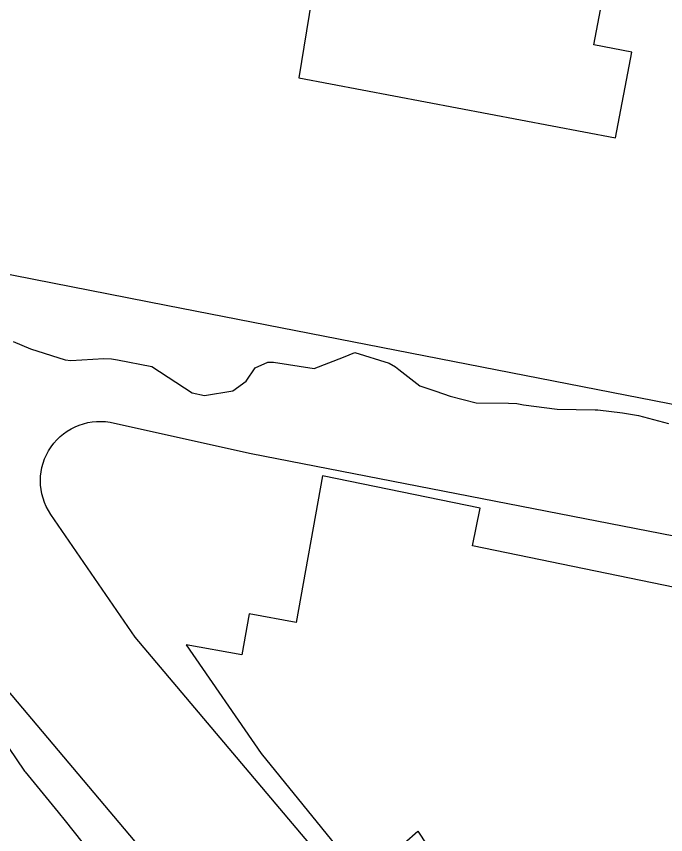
# Model space of a CAD drawing. Header units: metres. Extents: x 298520 to 308411, y 7433745 to 7450750.
# Drawn here: x 301093.92 to 301125.91, y 7443901.02 to 7443941.33 of the extents above; entities that cross this region are included whole.
import ezdxf

# ---------------------------------------------------------------- set-up
doc = ezdxf.new("R2010")
doc.units = ezdxf.units.M
doc.header["$LTSCALE"] = 10
for name, color, linetype in [('Area Verde e Lazer', 94, 'Continuous'), ('Curvas de Nivel 1m', 11, 'Continuous'), ('Curvas de Nivel 5m', 15, 'Continuous'), ('Edificações', 30, 'Continuous'), ('Vias Primárias', 230, 'Continuous')]:
    doc.layers.add(name, color=color, linetype=linetype)

msp = doc.modelspace()

# ---------------------------------------------------------------- linework, layer by layer
at = {"layer": 'Area Verde e Lazer', "elevation": 683.981}
msp.add_lwpolyline([(301244.649, 7444005.746), (301236.077, 7444004.442, 0), (301223.445, 7444002.521, -0.079964), (301213.851, 7444002.604, 0.078577), (301189.512, 7444002.881, -0.017587), (301163.614, 7444000.014, 0.012035), (301150.001, 7443998.659, 0.378668), (301143.289, 7443991.061, -0.057498), (301138.13, 7443946.2, 0.342844), (301149.93, 7443920.553, 0.077568), (301153.355, 7443919.402, 0.010024), (301179.654, 7443915.445, 0.021064), (301218.066, 7443912.089, 0.035305), (301232.21, 7443912.451, 0.299651), (301239.104, 7443918.007, -0.016754)], format="xyb", dxfattribs=at)
at = {"layer": 'Curvas de Nivel 1m', "elevation": 679, "flags": 128}
msp.add_lwpolyline([(301093.771, 7443925.319), (301094.611, 7443924.955), (301096.333, 7443924.405), (301096.605, 7443924.375), (301098.238, 7443924.482), (301098.606, 7443924.463), (301098.912, 7443924.411), (301100.593, 7443924.08), (301102.58, 7443922.793), (301103.187, 7443922.659), (301104.581, 7443922.884), (301105.246, 7443923.364), (301105.682, 7443924.019), (301106.307, 7443924.303), (301106.597, 7443924.301), (301108.593, 7443923.99), (301110.034, 7443924.536), (301110.605, 7443924.778), (301112.289, 7443924.252), (301112.595, 7443924.063), (301112.759, 7443923.938), (301113.795, 7443923.132), (301114.582, 7443922.869), (301115.294, 7443922.623), (301116.577, 7443922.296), (301118.169, 7443922.282), (301118.577, 7443922.263), (301118.91, 7443922.198), (301120.574, 7443921.987), (301122.444, 7443921.951), (301122.574, 7443921.941), (301123.781, 7443921.808), (301124.572, 7443921.664), (301126.057, 7443921.267)], dxfattribs=at)
at = {"layer": 'Curvas de Nivel 5m', "elevation": 680, "flags": 128}
msp.add_lwpolyline([(301093.529, 7443905.317), (301094.329, 7443904.151), (301094.362, 7443904.109), (301095.989, 7443902.133), (301096.329, 7443901.706), (301097.592, 7443900.117)], dxfattribs=at)
at = {"layer": 'Edificações'}
for points in [[(301107.834, 7443938.308), (301123.442, 7443935.343), (301124.245, 7443939.571), (301122.365, 7443939.928), (301123.599, 7443946.42), (301114.799, 7443948.092), (301113.887, 7443943.294), (301111.758, 7443943.698), (301111.51, 7443942.391), (301108.601, 7443942.944)], [(301116.986, 7443892.175), (301122.948, 7443885.331), (301128.405, 7443890.583), (301133.003, 7443898.188), (301129.373, 7443900.383), (301132.284, 7443911.618), (301132.416, 7443911.955), (301116.398, 7443915.243), (301116.779, 7443917.097), (301109.007, 7443918.693), (301107.706, 7443911.474), (301105.389, 7443911.892), (301105.025, 7443909.876), (301102.281, 7443910.371), (301105.982, 7443905.014), (301111.004, 7443898.831), (301113.704, 7443901.194), (301115.471, 7443898.502), (301117.523, 7443899.849), (301120.871, 7443895.089), (301118.509, 7443893.331)]]:
    msp.add_lwpolyline(points, close=True, dxfattribs=at)
at = {"layer": 'Vias Primárias'}
for points in [[(301252.84, 7443908.863), (301235.147, 7443908.842, -0.004582), (301210.528, 7443909.893, -0.01144), (301188.617, 7443911.533, -0.023243), (301165.433, 7443914.896), (301149.182, 7443918.031), (301133.828, 7443920.728), (301101.308, 7443927.08), (301092.851, 7443928.751, -0.251556), (301088.032, 7443932.515, -0.037246), (301085.808, 7443938.797, -0.12125), (301085.729, 7443942.04)], [(301060.862, 7443825.542), (301054.86, 7443838.376), (301049.458, 7443849.236, -0.001597), (301042.246, 7443863.68, -0.009714), (301035.397, 7443877.855, 0.020606), (301032.616, 7443883.575), (301032.043, 7443884.863, -0.419374), (301033.667, 7443888.983), (301036.946, 7443890.851), (301051.11, 7443900.943, 0.05635), (301055.684, 7443905.05, 0.028819), (301057.639, 7443907.522, -0.062288), (301067.887, 7443918.842, -0.06108), (301068.59, 7443919.311, 0.103761), (301072.044, 7443922.067, -0.30548), (301076.057, 7443923.252, -0.096288), (301082.117, 7443919.959, -0.057881), (301093.436, 7443908.18), (301103.8, 7443895.896, -0.006947), (301112.109, 7443885.766, -0.014485), (301121.245, 7443873.599, -0.022967), (301132.644, 7443855.784, -0.019302)], [(301186.356, 7443766.102, 0.034201), (301173.577, 7443792.089, -0.019837), (301153.248, 7443830.595, 0.019302), (301138.274, 7443859.032, 0.022967), (301126.554, 7443877.35, 0.014485), (301117.191, 7443889.818, 0.006947), (301108.768, 7443900.087), (301099.769, 7443910.752), (301095.623, 7443916.792, -0.692206), (301098.761, 7443921.289), (301105.487, 7443919.805), (301138.958, 7443913.277), (301148.004, 7443911.638), (301164.202, 7443908.514, 0.023243), (301187.983, 7443905.064, 0.01144), (301210.192, 7443903.402, 0.004327), (301233.555, 7443902.392), (301256.062, 7443902.298)]]:
    msp.add_lwpolyline(points, format="xyb", dxfattribs=at)

doc.saveas('drawing.dxf')
